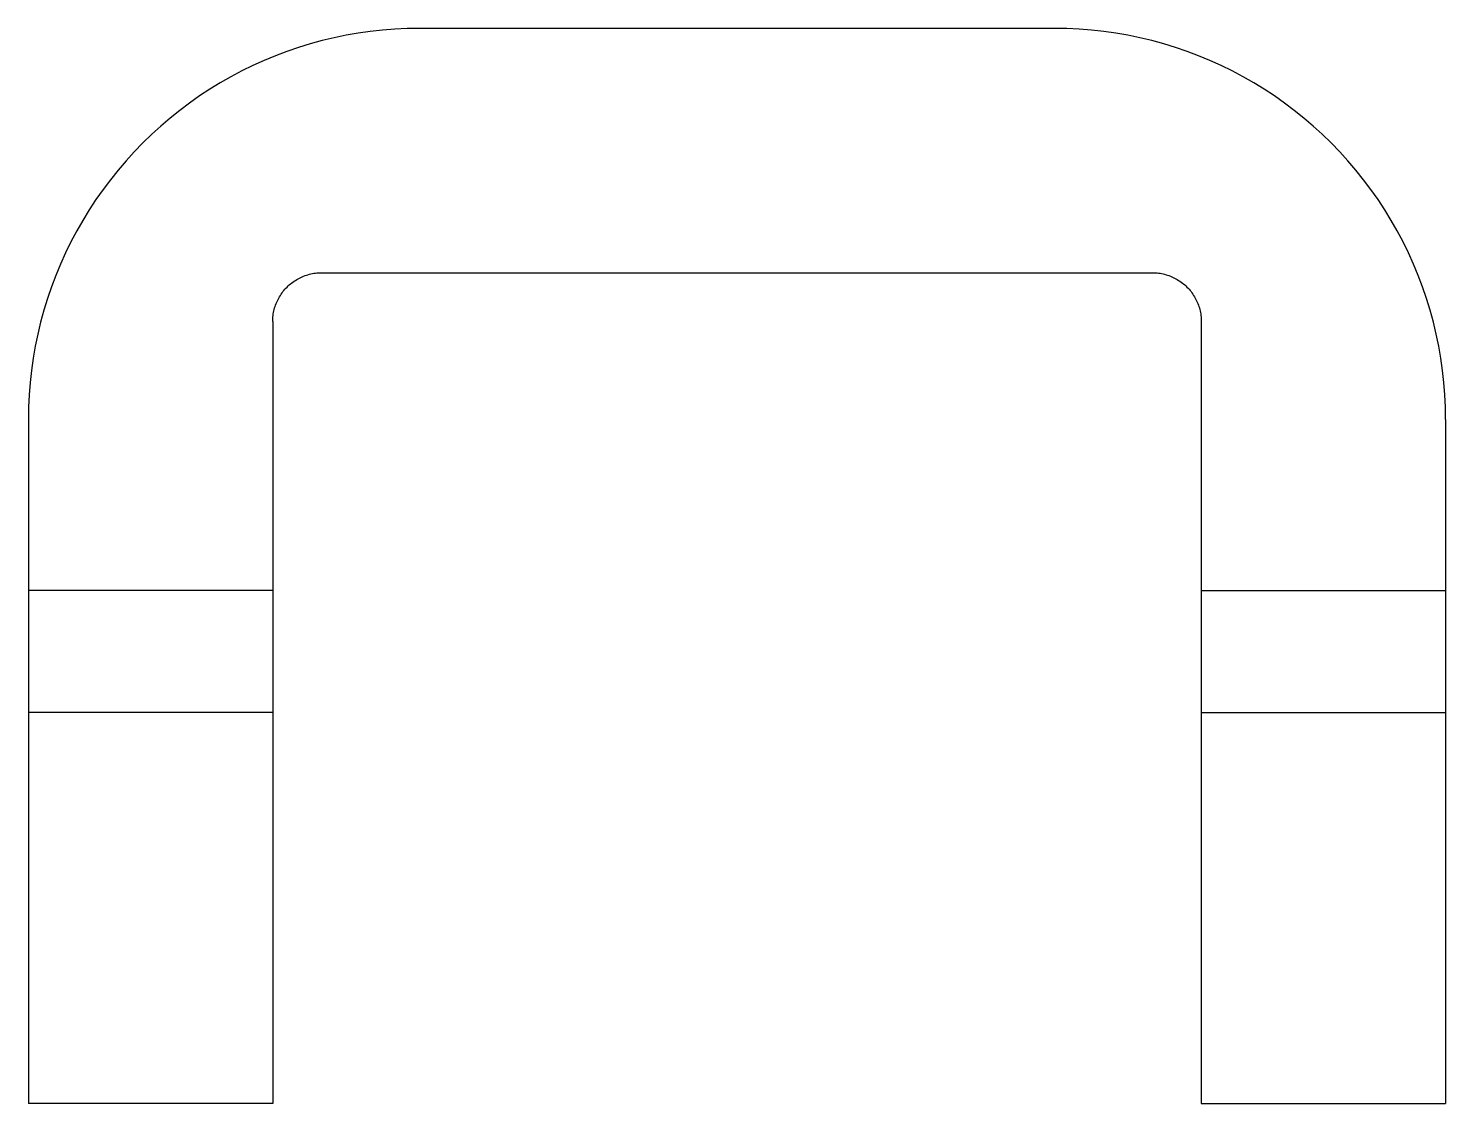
# Model space of a CAD drawing. Header units: metres. Extents: x -14.5 to 14.5, y 0 to 22.
import ezdxf

# ---------------------------------------------------------------- set-up
doc = ezdxf.new("R2010")
doc.units = ezdxf.units.M

msp = doc.modelspace()

# ---------------------------------------------------------------- linework, layer by layer
for points in [[(-6.5, 22), (-6.751, 21.996), (-7.002, 21.984), (-7.253, 21.964), (-7.503, 21.937), (-7.751, 21.902), (-7.999, 21.858), (-8.245, 21.807), (-8.49, 21.749), (-8.732, 21.682), (-8.972, 21.608), (-9.21, 21.527), (-9.445, 21.438), (-9.677, 21.342), (-9.906, 21.239), (-10.132, 21.128), (-10.354, 21.01), (-10.572, 20.886), (-10.787, 20.755), (-10.997, 20.617), (-11.202, 20.472), (-11.403, 20.321), (-11.599, 20.164), (-11.79, 20.001), (-11.976, 19.832), (-12.157, 19.657), (-12.332, 19.476), (-12.501, 19.29), (-12.664, 19.099), (-12.821, 18.903), (-12.972, 18.702), (-13.117, 18.497), (-13.255, 18.287), (-13.386, 18.072), (-13.51, 17.854), (-13.628, 17.632), (-13.739, 17.406), (-13.842, 17.177), (-13.938, 16.945), (-14.027, 16.71), (-14.108, 16.472), (-14.182, 16.232), (-14.249, 15.99), (-14.307, 15.745), (-14.358, 15.499), (-14.402, 15.251), (-14.437, 15.003), (-14.464, 14.753), (-14.484, 14.502), (-14.496, 14.251), (-14.5, 14)], [(6.5, 22), (6.24, 22), (5.98, 22), (5.72, 22), (5.46, 22), (5.2, 22), (4.94, 22), (4.68, 22), (4.42, 22), (4.16, 22), (3.9, 22), (3.64, 22), (3.38, 22), (3.12, 22), (2.86, 22), (2.6, 22), (2.34, 22), (2.08, 22), (1.82, 22), (1.56, 22), (1.3, 22), (1.04, 22), (0.78, 22), (0.52, 22), (0.26, 22), (0, 22), (-0.26, 22), (-0.52, 22), (-0.78, 22), (-1.04, 22), (-1.3, 22), (-1.56, 22), (-1.82, 22), (-2.08, 22), (-2.34, 22), (-2.6, 22), (-2.86, 22), (-3.12, 22), (-3.38, 22), (-3.64, 22), (-3.9, 22), (-4.16, 22), (-4.42, 22), (-4.68, 22), (-4.94, 22), (-5.2, 22), (-5.46, 22), (-5.72, 22), (-5.98, 22), (-6.24, 22), (-6.5, 22)], [(14.5, 14), (14.496, 14.251), (14.484, 14.502), (14.464, 14.753), (14.437, 15.003), (14.402, 15.251), (14.358, 15.499), (14.307, 15.745), (14.249, 15.99), (14.182, 16.232), (14.108, 16.472), (14.027, 16.71), (13.938, 16.945), (13.842, 17.177), (13.739, 17.406), (13.628, 17.632), (13.51, 17.854), (13.386, 18.072), (13.255, 18.287), (13.117, 18.497), (12.972, 18.702), (12.821, 18.903), (12.664, 19.099), (12.501, 19.29), (12.332, 19.476), (12.157, 19.657), (11.976, 19.832), (11.79, 20.001), (11.599, 20.164), (11.403, 20.321), (11.202, 20.472), (10.997, 20.617), (10.787, 20.755), (10.572, 20.886), (10.354, 21.01), (10.132, 21.128), (9.906, 21.239), (9.677, 21.342), (9.445, 21.438), (9.21, 21.527), (8.972, 21.608), (8.732, 21.682), (8.49, 21.749), (8.245, 21.807), (7.999, 21.858), (7.751, 21.902), (7.503, 21.937), (7.253, 21.964), (7.002, 21.984), (6.751, 21.996), (6.5, 22)], [(-9.5, 16), (-9.5, 16.031), (-9.498, 16.063), (-9.496, 16.094), (-9.492, 16.125), (-9.488, 16.156), (-9.482, 16.187), (-9.476, 16.218), (-9.469, 16.249), (-9.46, 16.279), (-9.451, 16.309), (-9.441, 16.339), (-9.43, 16.368), (-9.418, 16.397), (-9.405, 16.426), (-9.391, 16.454), (-9.376, 16.482), (-9.361, 16.509), (-9.344, 16.536), (-9.327, 16.562), (-9.309, 16.588), (-9.29, 16.613), (-9.271, 16.637), (-9.25, 16.661), (-9.229, 16.685), (-9.207, 16.707), (-9.185, 16.729), (-9.161, 16.75), (-9.137, 16.771), (-9.113, 16.79), (-9.088, 16.809), (-9.062, 16.827), (-9.036, 16.844), (-9.009, 16.861), (-8.982, 16.876), (-8.954, 16.891), (-8.926, 16.905), (-8.897, 16.918), (-8.868, 16.93), (-8.839, 16.941), (-8.809, 16.951), (-8.779, 16.96), (-8.749, 16.969), (-8.718, 16.976), (-8.687, 16.982), (-8.656, 16.988), (-8.625, 16.992), (-8.594, 16.996), (-8.563, 16.998), (-8.531, 17), (-8.5, 17)], [(-8.5, 17), (-8.16, 17), (-7.82, 17), (-7.48, 17), (-7.14, 17), (-6.8, 17), (-6.46, 17), (-6.12, 17), (-5.78, 17), (-5.44, 17), (-5.1, 17), (-4.76, 17), (-4.42, 17), (-4.08, 17), (-3.74, 17), (-3.4, 17), (-3.06, 17), (-2.72, 17), (-2.38, 17), (-2.04, 17), (-1.7, 17), (-1.36, 17), (-1.02, 17), (-0.68, 17), (-0.34, 17), (0, 17), (0.34, 17), (0.68, 17), (1.02, 17), (1.36, 17), (1.7, 17), (2.04, 17), (2.38, 17), (2.72, 17), (3.06, 17), (3.4, 17), (3.74, 17), (4.08, 17), (4.42, 17), (4.76, 17), (5.1, 17), (5.44, 17), (5.78, 17), (6.12, 17), (6.46, 17), (6.8, 17), (7.14, 17), (7.48, 17), (7.82, 17), (8.16, 17), (8.5, 17)], [(8.5, 17), (8.531, 17), (8.563, 16.998), (8.594, 16.996), (8.625, 16.992), (8.656, 16.988), (8.687, 16.982), (8.718, 16.976), (8.749, 16.969), (8.779, 16.96), (8.809, 16.951), (8.839, 16.941), (8.868, 16.93), (8.897, 16.918), (8.926, 16.905), (8.954, 16.891), (8.982, 16.876), (9.009, 16.861), (9.036, 16.844), (9.062, 16.827), (9.088, 16.809), (9.113, 16.79), (9.137, 16.771), (9.161, 16.75), (9.185, 16.729), (9.207, 16.707), (9.229, 16.685), (9.25, 16.661), (9.271, 16.637), (9.29, 16.613), (9.309, 16.588), (9.327, 16.562), (9.344, 16.536), (9.361, 16.509), (9.376, 16.482), (9.391, 16.454), (9.405, 16.426), (9.418, 16.397), (9.43, 16.368), (9.441, 16.339), (9.451, 16.309), (9.46, 16.279), (9.469, 16.249), (9.476, 16.218), (9.482, 16.187), (9.488, 16.156), (9.492, 16.125), (9.496, 16.094), (9.498, 16.063), (9.5, 16.031), (9.5, 16)], [(-9.5, 16), (-9.5, 15.89), (-9.5, 15.78), (-9.5, 15.67), (-9.5, 15.56), (-9.5, 15.45), (-9.5, 15.34), (-9.5, 15.23), (-9.5, 15.12), (-9.5, 15.01), (-9.5, 14.9), (-9.5, 14.79), (-9.5, 14.68), (-9.5, 14.57), (-9.5, 14.46), (-9.5, 14.35), (-9.5, 14.24), (-9.5, 14.13), (-9.5, 14.02), (-9.5, 13.91), (-9.5, 13.8), (-9.5, 13.69), (-9.5, 13.58), (-9.5, 13.47), (-9.5, 13.36), (-9.5, 13.25), (-9.5, 13.14), (-9.5, 13.03), (-9.5, 12.92), (-9.5, 12.81), (-9.5, 12.7), (-9.5, 12.59), (-9.5, 12.48), (-9.5, 12.37), (-9.5, 12.26), (-9.5, 12.15), (-9.5, 12.04), (-9.5, 11.93), (-9.5, 11.82), (-9.5, 11.71), (-9.5, 11.6), (-9.5, 11.49), (-9.5, 11.38), (-9.5, 11.27), (-9.5, 11.16), (-9.5, 11.05), (-9.5, 10.94), (-9.5, 10.83), (-9.5, 10.72), (-9.5, 10.61), (-9.5, 10.5)], [(9.5, 16), (9.5, 15.89), (9.5, 15.78), (9.5, 15.67), (9.5, 15.56), (9.5, 15.45), (9.5, 15.34), (9.5, 15.23), (9.5, 15.12), (9.5, 15.01), (9.5, 14.9), (9.5, 14.79), (9.5, 14.68), (9.5, 14.57), (9.5, 14.46), (9.5, 14.35), (9.5, 14.24), (9.5, 14.13), (9.5, 14.02), (9.5, 13.91), (9.5, 13.8), (9.5, 13.69), (9.5, 13.58), (9.5, 13.47), (9.5, 13.36), (9.5, 13.25), (9.5, 13.14), (9.5, 13.03), (9.5, 12.92), (9.5, 12.81), (9.5, 12.7), (9.5, 12.59), (9.5, 12.48), (9.5, 12.37), (9.5, 12.26), (9.5, 12.15), (9.5, 12.04), (9.5, 11.93), (9.5, 11.82), (9.5, 11.71), (9.5, 11.6), (9.5, 11.49), (9.5, 11.38), (9.5, 11.27), (9.5, 11.16), (9.5, 11.05), (9.5, 10.94), (9.5, 10.83), (9.5, 10.72), (9.5, 10.61), (9.5, 10.5)], [(-14.5, 14), (-14.5, 13.93), (-14.5, 13.86), (-14.5, 13.79), (-14.5, 13.72), (-14.5, 13.65), (-14.5, 13.58), (-14.5, 13.51), (-14.5, 13.44), (-14.5, 13.37), (-14.5, 13.3), (-14.5, 13.23), (-14.5, 13.16), (-14.5, 13.09), (-14.5, 13.02), (-14.5, 12.95), (-14.5, 12.88), (-14.5, 12.81), (-14.5, 12.74), (-14.5, 12.67), (-14.5, 12.6), (-14.5, 12.53), (-14.5, 12.46), (-14.5, 12.39), (-14.5, 12.32), (-14.5, 12.25), (-14.5, 12.18), (-14.5, 12.11), (-14.5, 12.04), (-14.5, 11.97), (-14.5, 11.9), (-14.5, 11.83), (-14.5, 11.76), (-14.5, 11.69), (-14.5, 11.62), (-14.5, 11.55), (-14.5, 11.48), (-14.5, 11.41), (-14.5, 11.34), (-14.5, 11.27), (-14.5, 11.2), (-14.5, 11.13), (-14.5, 11.06), (-14.5, 10.99), (-14.5, 10.92), (-14.5, 10.85), (-14.5, 10.78), (-14.5, 10.71), (-14.5, 10.64), (-14.5, 10.57), (-14.5, 10.5)], [(14.5, 14), (14.5, 13.93), (14.5, 13.86), (14.5, 13.79), (14.5, 13.72), (14.5, 13.65), (14.5, 13.58), (14.5, 13.51), (14.5, 13.44), (14.5, 13.37), (14.5, 13.3), (14.5, 13.23), (14.5, 13.16), (14.5, 13.09), (14.5, 13.02), (14.5, 12.95), (14.5, 12.88), (14.5, 12.81), (14.5, 12.74), (14.5, 12.67), (14.5, 12.6), (14.5, 12.53), (14.5, 12.46), (14.5, 12.39), (14.5, 12.32), (14.5, 12.25), (14.5, 12.18), (14.5, 12.11), (14.5, 12.04), (14.5, 11.97), (14.5, 11.9), (14.5, 11.83), (14.5, 11.76), (14.5, 11.69), (14.5, 11.62), (14.5, 11.55), (14.5, 11.48), (14.5, 11.41), (14.5, 11.34), (14.5, 11.27), (14.5, 11.2), (14.5, 11.13), (14.5, 11.06), (14.5, 10.99), (14.5, 10.92), (14.5, 10.85), (14.5, 10.78), (14.5, 10.71), (14.5, 10.64), (14.5, 10.57), (14.5, 10.5)], [(-14.5, 10.5), (-14.5, 10.45), (-14.5, 10.4), (-14.5, 10.35), (-14.5, 10.3), (-14.5, 10.25), (-14.5, 10.2), (-14.5, 10.15), (-14.5, 10.1), (-14.5, 10.05), (-14.5, 10), (-14.5, 9.95), (-14.5, 9.9), (-14.5, 9.85), (-14.5, 9.8), (-14.5, 9.75), (-14.5, 9.7), (-14.5, 9.65), (-14.5, 9.6), (-14.5, 9.55), (-14.5, 9.5), (-14.5, 9.45), (-14.5, 9.4), (-14.5, 9.35), (-14.5, 9.3), (-14.5, 9.25), (-14.5, 9.2), (-14.5, 9.15), (-14.5, 9.1), (-14.5, 9.05), (-14.5, 9), (-14.5, 8.95), (-14.5, 8.9), (-14.5, 8.85), (-14.5, 8.8), (-14.5, 8.75), (-14.5, 8.7), (-14.5, 8.65), (-14.5, 8.6), (-14.5, 8.55), (-14.5, 8.5), (-14.5, 8.45), (-14.5, 8.4), (-14.5, 8.35), (-14.5, 8.3), (-14.5, 8.25), (-14.5, 8.2), (-14.5, 8.15), (-14.5, 8.1), (-14.5, 8.05), (-14.5, 8)], [(-9.5, 10.5), (-9.6, 10.5), (-9.7, 10.5), (-9.8, 10.5), (-9.9, 10.5), (-10, 10.5), (-10.1, 10.5), (-10.2, 10.5), (-10.3, 10.5), (-10.4, 10.5), (-10.5, 10.5), (-10.6, 10.5), (-10.7, 10.5), (-10.8, 10.5), (-10.9, 10.5), (-11, 10.5), (-11.1, 10.5), (-11.2, 10.5), (-11.3, 10.5), (-11.4, 10.5), (-11.5, 10.5), (-11.6, 10.5), (-11.7, 10.5), (-11.8, 10.5), (-11.9, 10.5), (-12, 10.5), (-12.1, 10.5), (-12.2, 10.5), (-12.3, 10.5), (-12.4, 10.5), (-12.5, 10.5), (-12.6, 10.5), (-12.7, 10.5), (-12.8, 10.5), (-12.9, 10.5), (-13, 10.5), (-13.1, 10.5), (-13.2, 10.5), (-13.3, 10.5), (-13.4, 10.5), (-13.5, 10.5), (-13.6, 10.5), (-13.7, 10.5), (-13.8, 10.5), (-13.9, 10.5), (-14, 10.5), (-14.1, 10.5), (-14.2, 10.5), (-14.3, 10.5), (-14.4, 10.5), (-14.5, 10.5)], [(-9.5, 10.5), (-9.5, 10.45), (-9.5, 10.4), (-9.5, 10.35), (-9.5, 10.3), (-9.5, 10.25), (-9.5, 10.2), (-9.5, 10.15), (-9.5, 10.1), (-9.5, 10.05), (-9.5, 10), (-9.5, 9.95), (-9.5, 9.9), (-9.5, 9.85), (-9.5, 9.8), (-9.5, 9.75), (-9.5, 9.7), (-9.5, 9.65), (-9.5, 9.6), (-9.5, 9.55), (-9.5, 9.5), (-9.5, 9.45), (-9.5, 9.4), (-9.5, 9.35), (-9.5, 9.3), (-9.5, 9.25), (-9.5, 9.2), (-9.5, 9.15), (-9.5, 9.1), (-9.5, 9.05), (-9.5, 9), (-9.5, 8.95), (-9.5, 8.9), (-9.5, 8.85), (-9.5, 8.8), (-9.5, 8.75), (-9.5, 8.7), (-9.5, 8.65), (-9.5, 8.6), (-9.5, 8.55), (-9.5, 8.5), (-9.5, 8.45), (-9.5, 8.4), (-9.5, 8.35), (-9.5, 8.3), (-9.5, 8.25), (-9.5, 8.2), (-9.5, 8.15), (-9.5, 8.1), (-9.5, 8.05), (-9.5, 8)], [(9.5, 10.5), (9.6, 10.5), (9.7, 10.5), (9.8, 10.5), (9.9, 10.5), (10, 10.5), (10.1, 10.5), (10.2, 10.5), (10.3, 10.5), (10.4, 10.5), (10.5, 10.5), (10.6, 10.5), (10.7, 10.5), (10.8, 10.5), (10.9, 10.5), (11, 10.5), (11.1, 10.5), (11.2, 10.5), (11.3, 10.5), (11.4, 10.5), (11.5, 10.5), (11.6, 10.5), (11.7, 10.5), (11.8, 10.5), (11.9, 10.5), (12, 10.5), (12.1, 10.5), (12.2, 10.5), (12.3, 10.5), (12.4, 10.5), (12.5, 10.5), (12.6, 10.5), (12.7, 10.5), (12.8, 10.5), (12.9, 10.5), (13, 10.5), (13.1, 10.5), (13.2, 10.5), (13.3, 10.5), (13.4, 10.5), (13.5, 10.5), (13.6, 10.5), (13.7, 10.5), (13.8, 10.5), (13.9, 10.5), (14, 10.5), (14.1, 10.5), (14.2, 10.5), (14.3, 10.5), (14.4, 10.5), (14.5, 10.5)], [(9.5, 10.5), (9.5, 10.45), (9.5, 10.4), (9.5, 10.35), (9.5, 10.3), (9.5, 10.25), (9.5, 10.2), (9.5, 10.15), (9.5, 10.1), (9.5, 10.05), (9.5, 10), (9.5, 9.95), (9.5, 9.9), (9.5, 9.85), (9.5, 9.8), (9.5, 9.75), (9.5, 9.7), (9.5, 9.65), (9.5, 9.6), (9.5, 9.55), (9.5, 9.5), (9.5, 9.45), (9.5, 9.4), (9.5, 9.35), (9.5, 9.3), (9.5, 9.25), (9.5, 9.2), (9.5, 9.15), (9.5, 9.1), (9.5, 9.05), (9.5, 9), (9.5, 8.95), (9.5, 8.9), (9.5, 8.85), (9.5, 8.8), (9.5, 8.75), (9.5, 8.7), (9.5, 8.65), (9.5, 8.6), (9.5, 8.55), (9.5, 8.5), (9.5, 8.45), (9.5, 8.4), (9.5, 8.35), (9.5, 8.3), (9.5, 8.25), (9.5, 8.2), (9.5, 8.15), (9.5, 8.1), (9.5, 8.05), (9.5, 8)], [(14.5, 10.5), (14.5, 10.45), (14.5, 10.4), (14.5, 10.35), (14.5, 10.3), (14.5, 10.25), (14.5, 10.2), (14.5, 10.15), (14.5, 10.1), (14.5, 10.05), (14.5, 10), (14.5, 9.95), (14.5, 9.9), (14.5, 9.85), (14.5, 9.8), (14.5, 9.75), (14.5, 9.7), (14.5, 9.65), (14.5, 9.6), (14.5, 9.55), (14.5, 9.5), (14.5, 9.45), (14.5, 9.4), (14.5, 9.35), (14.5, 9.3), (14.5, 9.25), (14.5, 9.2), (14.5, 9.15), (14.5, 9.1), (14.5, 9.05), (14.5, 9), (14.5, 8.95), (14.5, 8.9), (14.5, 8.85), (14.5, 8.8), (14.5, 8.75), (14.5, 8.7), (14.5, 8.65), (14.5, 8.6), (14.5, 8.55), (14.5, 8.5), (14.5, 8.45), (14.5, 8.4), (14.5, 8.35), (14.5, 8.3), (14.5, 8.25), (14.5, 8.2), (14.5, 8.15), (14.5, 8.1), (14.5, 8.05), (14.5, 8)], [(-14.5, 8), (-14.5, 7.84), (-14.5, 7.68), (-14.5, 7.52), (-14.5, 7.36), (-14.5, 7.2), (-14.5, 7.04), (-14.5, 6.88), (-14.5, 6.72), (-14.5, 6.56), (-14.5, 6.4), (-14.5, 6.24), (-14.5, 6.08), (-14.5, 5.92), (-14.5, 5.76), (-14.5, 5.6), (-14.5, 5.44), (-14.5, 5.28), (-14.5, 5.12), (-14.5, 4.96), (-14.5, 4.8), (-14.5, 4.64), (-14.5, 4.48), (-14.5, 4.32), (-14.5, 4.16), (-14.5, 4), (-14.5, 3.84), (-14.5, 3.68), (-14.5, 3.52), (-14.5, 3.36), (-14.5, 3.2), (-14.5, 3.04), (-14.5, 2.88), (-14.5, 2.72), (-14.5, 2.56), (-14.5, 2.4), (-14.5, 2.24), (-14.5, 2.08), (-14.5, 1.92), (-14.5, 1.76), (-14.5, 1.6), (-14.5, 1.44), (-14.5, 1.28), (-14.5, 1.12), (-14.5, 0.96), (-14.5, 0.8), (-14.5, 0.64), (-14.5, 0.48), (-14.5, 0.32), (-14.5, 0.16), (-14.5, 0)], [(-9.5, 8), (-9.6, 8), (-9.7, 8), (-9.8, 8), (-9.9, 8), (-10, 8), (-10.1, 8), (-10.2, 8), (-10.3, 8), (-10.4, 8), (-10.5, 8), (-10.6, 8), (-10.7, 8), (-10.8, 8), (-10.9, 8), (-11, 8), (-11.1, 8), (-11.2, 8), (-11.3, 8), (-11.4, 8), (-11.5, 8), (-11.6, 8), (-11.7, 8), (-11.8, 8), (-11.9, 8), (-12, 8), (-12.1, 8), (-12.2, 8), (-12.3, 8), (-12.4, 8), (-12.5, 8), (-12.6, 8), (-12.7, 8), (-12.8, 8), (-12.9, 8), (-13, 8), (-13.1, 8), (-13.2, 8), (-13.3, 8), (-13.4, 8), (-13.5, 8), (-13.6, 8), (-13.7, 8), (-13.8, 8), (-13.9, 8), (-14, 8), (-14.1, 8), (-14.2, 8), (-14.3, 8), (-14.4, 8), (-14.5, 8)], [(-9.5, 8), (-9.5, 7.84), (-9.5, 7.68), (-9.5, 7.52), (-9.5, 7.36), (-9.5, 7.2), (-9.5, 7.04), (-9.5, 6.88), (-9.5, 6.72), (-9.5, 6.56), (-9.5, 6.4), (-9.5, 6.24), (-9.5, 6.08), (-9.5, 5.92), (-9.5, 5.76), (-9.5, 5.6), (-9.5, 5.44), (-9.5, 5.28), (-9.5, 5.12), (-9.5, 4.96), (-9.5, 4.8), (-9.5, 4.64), (-9.5, 4.48), (-9.5, 4.32), (-9.5, 4.16), (-9.5, 4), (-9.5, 3.84), (-9.5, 3.68), (-9.5, 3.52), (-9.5, 3.36), (-9.5, 3.2), (-9.5, 3.04), (-9.5, 2.88), (-9.5, 2.72), (-9.5, 2.56), (-9.5, 2.4), (-9.5, 2.24), (-9.5, 2.08), (-9.5, 1.92), (-9.5, 1.76), (-9.5, 1.6), (-9.5, 1.44), (-9.5, 1.28), (-9.5, 1.12), (-9.5, 0.96), (-9.5, 0.8), (-9.5, 0.64), (-9.5, 0.48), (-9.5, 0.32), (-9.5, 0.16), (-9.5, 0)], [(9.5, 8), (9.5, 7.84), (9.5, 7.68), (9.5, 7.52), (9.5, 7.36), (9.5, 7.2), (9.5, 7.04), (9.5, 6.88), (9.5, 6.72), (9.5, 6.56), (9.5, 6.4), (9.5, 6.24), (9.5, 6.08), (9.5, 5.92), (9.5, 5.76), (9.5, 5.6), (9.5, 5.44), (9.5, 5.28), (9.5, 5.12), (9.5, 4.96), (9.5, 4.8), (9.5, 4.64), (9.5, 4.48), (9.5, 4.32), (9.5, 4.16), (9.5, 4), (9.5, 3.84), (9.5, 3.68), (9.5, 3.52), (9.5, 3.36), (9.5, 3.2), (9.5, 3.04), (9.5, 2.88), (9.5, 2.72), (9.5, 2.56), (9.5, 2.4), (9.5, 2.24), (9.5, 2.08), (9.5, 1.92), (9.5, 1.76), (9.5, 1.6), (9.5, 1.44), (9.5, 1.28), (9.5, 1.12), (9.5, 0.96), (9.5, 0.8), (9.5, 0.64), (9.5, 0.48), (9.5, 0.32), (9.5, 0.16), (9.5, 0)], [(9.5, 8), (9.6, 8), (9.7, 8), (9.8, 8), (9.9, 8), (10, 8), (10.1, 8), (10.2, 8), (10.3, 8), (10.4, 8), (10.5, 8), (10.6, 8), (10.7, 8), (10.8, 8), (10.9, 8), (11, 8), (11.1, 8), (11.2, 8), (11.3, 8), (11.4, 8), (11.5, 8), (11.6, 8), (11.7, 8), (11.8, 8), (11.9, 8), (12, 8), (12.1, 8), (12.2, 8), (12.3, 8), (12.4, 8), (12.5, 8), (12.6, 8), (12.7, 8), (12.8, 8), (12.9, 8), (13, 8), (13.1, 8), (13.2, 8), (13.3, 8), (13.4, 8), (13.5, 8), (13.6, 8), (13.7, 8), (13.8, 8), (13.9, 8), (14, 8), (14.1, 8), (14.2, 8), (14.3, 8), (14.4, 8), (14.5, 8)], [(14.5, 8), (14.5, 7.84), (14.5, 7.68), (14.5, 7.52), (14.5, 7.36), (14.5, 7.2), (14.5, 7.04), (14.5, 6.88), (14.5, 6.72), (14.5, 6.56), (14.5, 6.4), (14.5, 6.24), (14.5, 6.08), (14.5, 5.92), (14.5, 5.76), (14.5, 5.6), (14.5, 5.44), (14.5, 5.28), (14.5, 5.12), (14.5, 4.96), (14.5, 4.8), (14.5, 4.64), (14.5, 4.48), (14.5, 4.32), (14.5, 4.16), (14.5, 4), (14.5, 3.84), (14.5, 3.68), (14.5, 3.52), (14.5, 3.36), (14.5, 3.2), (14.5, 3.04), (14.5, 2.88), (14.5, 2.72), (14.5, 2.56), (14.5, 2.4), (14.5, 2.24), (14.5, 2.08), (14.5, 1.92), (14.5, 1.76), (14.5, 1.6), (14.5, 1.44), (14.5, 1.28), (14.5, 1.12), (14.5, 0.96), (14.5, 0.8), (14.5, 0.64), (14.5, 0.48), (14.5, 0.32), (14.5, 0.16), (14.5, 0)], [(-9.5, 0), (-9.6, 0), (-9.7, 0), (-9.8, 0), (-9.9, 0), (-10, 0), (-10.1, 0), (-10.2, 0), (-10.3, 0), (-10.4, 0), (-10.5, 0), (-10.6, 0), (-10.7, 0), (-10.8, 0), (-10.9, 0), (-11, 0), (-11.1, 0), (-11.2, 0), (-11.3, 0), (-11.4, 0), (-11.5, 0), (-11.6, 0), (-11.7, 0), (-11.8, 0), (-11.9, 0), (-12, 0), (-12.1, 0), (-12.2, 0), (-12.3, 0), (-12.4, 0), (-12.5, 0), (-12.6, 0), (-12.7, 0), (-12.8, 0), (-12.9, 0), (-13, 0), (-13.1, 0), (-13.2, 0), (-13.3, 0), (-13.4, 0), (-13.5, 0), (-13.6, 0), (-13.7, 0), (-13.8, 0), (-13.9, 0), (-14, 0), (-14.1, 0), (-14.2, 0), (-14.3, 0), (-14.4, 0), (-14.5, 0)], [(9.5, 0), (9.6, 0), (9.7, 0), (9.8, 0), (9.9, 0), (10, 0), (10.1, 0), (10.2, 0), (10.3, 0), (10.4, 0), (10.5, 0), (10.6, 0), (10.7, 0), (10.8, 0), (10.9, 0), (11, 0), (11.1, 0), (11.2, 0), (11.3, 0), (11.4, 0), (11.5, 0), (11.6, 0), (11.7, 0), (11.8, 0), (11.9, 0), (12, 0), (12.1, 0), (12.2, 0), (12.3, 0), (12.4, 0), (12.5, 0), (12.6, 0), (12.7, 0), (12.8, 0), (12.9, 0), (13, 0), (13.1, 0), (13.2, 0), (13.3, 0), (13.4, 0), (13.5, 0), (13.6, 0), (13.7, 0), (13.8, 0), (13.9, 0), (14, 0), (14.1, 0), (14.2, 0), (14.3, 0), (14.4, 0), (14.5, 0)]]:
    msp.add_lwpolyline(points)

doc.saveas('drawing.dxf')
